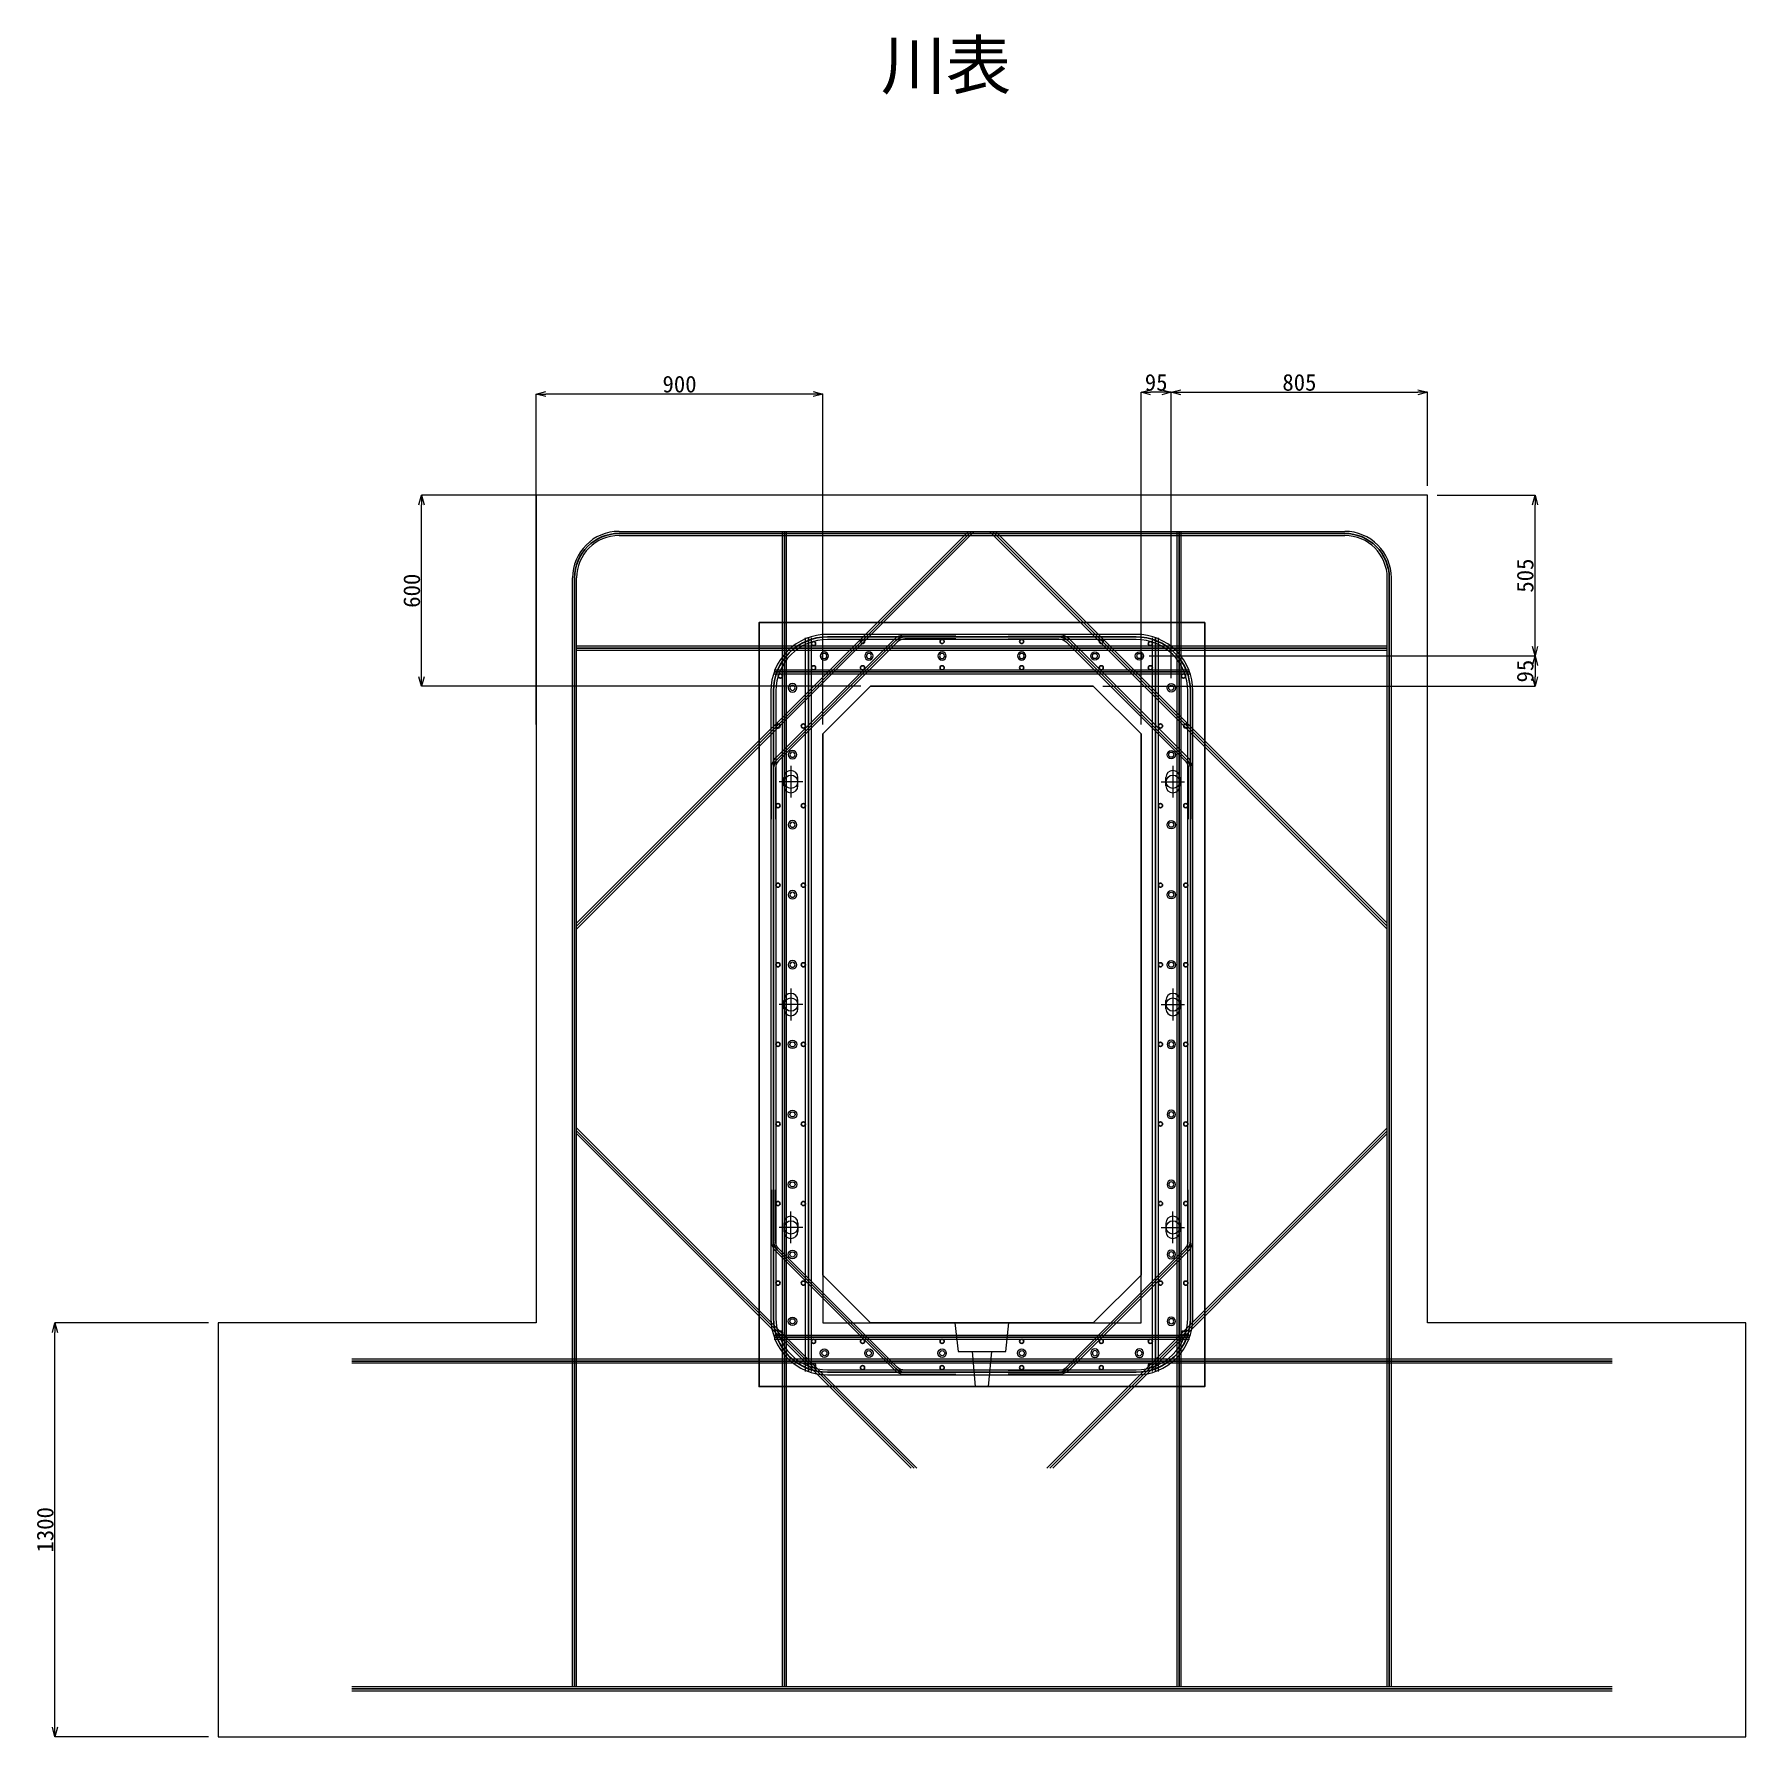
# Model space of a CAD drawing. Header units: millimetres. Extents: x 0 to 30738, y -2677 to 8936.
# Drawn here: x 25361 to 30738, y -2677 to 2672 of the extents above; entities that cross this region are included whole.
import ezdxf

# ---------------------------------------------------------------- set-up
doc = ezdxf.new("R2010")
doc.units = ezdxf.units.MM
doc.header["$LTSCALE"] = 15
doc.linetypes.add('CENTER2', pattern=[28.575, 19.05, -3.175, 3.175, -3.175])
doc.linetypes.add('HIDDEN2', pattern=[4.7625, 3.175, -1.5875])
for name, color, linetype, lineweight in [('0中心線', 7, 'CENTER2', 9), ('0寸法', 7, 'Continuous', 5), ('1Pca-BOX', 3, 'Continuous', 25), ('1シース・トランペットシース', 4, 'Continuous', 13), ('2現場打ち・増しコン', 1, 'HIDDEN2', 13), ('3機械式継手', 220, 'Continuous', 13), ('4現場打ち鉄筋', 6, 'Continuous', 25), ('4鉄筋A', 84, 'Continuous', 25), ('4鉄筋F1', 40, 'Continuous', 25), ('4鉄筋S1', 1, 'Continuous', 25), ('4鉄筋S2', 5, 'Continuous', 25), ('4鉄筋S3', 141, 'Continuous', 25), ('4鉄筋S4', 11, 'Continuous', 25), ('D-TTL-TXTﾀｲﾄﾙ枠文字列', 7, 'Continuous', 25)]:
    doc.layers.add(name, color=color, linetype=linetype, lineweight=lineweight)
for name, color, linetype, lineweight, plot in [('4現場打ち鉄筋補助', 8, 'Continuous', 5, False), ('4鉄筋補助', 8, 'Continuous', 5, False), ('D-WORK作業ﾚｲﾔ', 9, 'Continuous', 13, False)]:
    doc.layers.add(name, color=color, linetype=linetype, lineweight=lineweight, plot=plot)
doc.styles.get("Standard").update_dxf_attribs({"font": 'MS Gothic.ttf'})
doc.styles.add('寸法文字', font='MS Gothic.ttf')
doc.dimstyles.new('1／15', dxfattribs={"dimscale": 15, "dimtxt": 3.5, "dimasz": 2, "dimexe": 0, "dimexo": 2, "dimgap": 0.3, "dimtad": 1, "dimdec": 0, "dimzin": 1, "dimdsep": 46, "dimtxsty": '寸法文字', "dimblk": 'OPEN30', "dimcen": 2.5, "dimclrd": 256, "dimclre": 256, "dimclrt": 256, "dimadec": 0, "dimazin": 0, "dimtfac": 1, "dimtdec": 0, "dimtmove": 0, "dimatfit": 3, "dimldrblk": 'OPEN30', "dimfxl": 1, "dimlwd": 5, "dimlwe": 5, "dimarcsym": 0})

# ---------------------------------------------------------------- blocks, each defined once
blk = doc.blocks.new('*U60')
at = {"layer": '3機械式継手', "ltscale": 0.8}
for radius in [13.2, 8]:
    blk.add_circle((0, 0), radius, dxfattribs=at)
blk = doc.blocks.new('_Open30')
at = {"color": 0, "linetype": 'ByBlock', "lineweight": -2}
for p, q in [((-1, 0.27), (0, 0)), ((0, 0), (-1, -0.27)), ((0, 0), (-1, 0))]:
    blk.add_line(p, q, dxfattribs=at)
blk = doc.blocks.new('*D67')
at = {"layer": '0寸法', "lineweight": 5, "transparency": 16777216}
for p, q in [((29768.3, 1223.4), (30076.1, 1223.4)), ((30076.1, 748.4), (30076.1, 1193.4)), ((28863.3, 718.4), (30076.1, 718.4))]:
    blk.add_line(p, q, dxfattribs=at)
at = {"layer": 'Defpoints', "color": 0, "linetype": 'ByBlock', "transparency": 16777216}
for p in [(29738.3, 1223.4), (30076.1, 1223.4), (28833.3, 718.4)]:
    blk.add_point(p, dxfattribs=at)
at = {"layer": '0寸法', "linetype": 'ByBlock', "lineweight": 5, "transparency": 16777216, "xscale": 30, "yscale": 30, "zscale": 30}
for p, rotation in [((30076.1, 1223.4), 90), ((30076.1, 718.4), 270)]:
    blk.add_blockref('_Open30', p, dxfattribs=dict(at, rotation=rotation))
at = {"layer": '0寸法', "linetype": 'ByBlock', "transparency": 16777216, "insert": (30045.3, 970.9), "char_height": 52.5, "attachment_point": 5, "rotation": 90, "style": '寸法文字'}
blk.add_mtext('505', dxfattribs=at)
blk = doc.blocks.new('*D68')
at = {"layer": '0寸法', "lineweight": 5, "transparency": 16777216}
for p, q in [((28863.3, 718.4), (30076.1, 718.4)), ((30076.1, 688.4), (30076.1, 653.4)), ((28718.3, 623.4), (30076.1, 623.4))]:
    blk.add_line(p, q, dxfattribs=at)
at = {"layer": 'Defpoints', "color": 0, "linetype": 'ByBlock', "transparency": 16777216}
for p in [(28833.3, 718.4), (28688.3, 623.4), (30076.1, 623.4)]:
    blk.add_point(p, dxfattribs=at)
at = {"layer": '0寸法', "linetype": 'ByBlock', "lineweight": 5, "transparency": 16777216, "xscale": 30, "yscale": 30, "zscale": 30}
for p, rotation in [((30076.1, 718.4), 90), ((30076.1, 623.4), 270)]:
    blk.add_blockref('_Open30', p, dxfattribs=dict(at, rotation=rotation))
at = {"layer": '0寸法', "linetype": 'ByBlock', "transparency": 16777216, "insert": (30045.3, 670.9), "char_height": 52.5, "attachment_point": 5, "rotation": 90, "style": '寸法文字'}
blk.add_mtext('95', dxfattribs=at)
blk = doc.blocks.new('*D69')
at = {"layer": '0寸法', "lineweight": 5, "transparency": 16777216}
for p, q in [((28933.3, 648.4), (28933.3, 1546.7)), ((28963.3, 1546.7), (29708.3, 1546.7)), ((29738.3, 1253.4), (29738.3, 1546.7))]:
    blk.add_line(p, q, dxfattribs=at)
at = {"layer": 'Defpoints', "color": 0, "linetype": 'ByBlock', "transparency": 16777216}
for p in [(29738.3, 1546.7), (29738.3, 1223.4), (28933.3, 618.4)]:
    blk.add_point(p, dxfattribs=at)
at = {"layer": '0寸法', "linetype": 'ByBlock', "lineweight": 5, "transparency": 16777216, "xscale": 30, "yscale": 30, "zscale": 30, "rotation": 180}
blk.add_blockref('_Open30', (28933.3, 1546.7), dxfattribs=at)
at = {"layer": '0寸法', "linetype": 'ByBlock', "lineweight": 5, "transparency": 16777216, "xscale": 30, "yscale": 30, "zscale": 30}
blk.add_blockref('_Open30', (29738.3, 1546.7), dxfattribs=at)
at = {"layer": '0寸法', "linetype": 'ByBlock', "transparency": 16777216, "insert": (29335.8, 1577.5), "char_height": 52.5, "attachment_point": 5, "style": '寸法文字'}
blk.add_mtext('805', dxfattribs=at)
blk = doc.blocks.new('*D70')
at = {"layer": '0寸法', "lineweight": 5, "transparency": 16777216}
for p, q in [((28838.3, 503.4), (28838.3, 1546.7)), ((28903.3, 1546.7), (28868.3, 1546.7)), ((28933.3, 648.4), (28933.3, 1546.7))]:
    blk.add_line(p, q, dxfattribs=at)
at = {"layer": 'Defpoints', "color": 0, "linetype": 'ByBlock', "transparency": 16777216}
for p in [(28838.3, 1546.7), (28933.3, 618.4), (28838.3, 473.4)]:
    blk.add_point(p, dxfattribs=at)
at = {"layer": '0寸法', "linetype": 'ByBlock', "lineweight": 5, "transparency": 16777216, "xscale": 30, "yscale": 30, "zscale": 30, "rotation": 180}
blk.add_blockref('_Open30', (28838.3, 1546.7), dxfattribs=at)
at = {"layer": '0寸法', "linetype": 'ByBlock', "lineweight": 5, "transparency": 16777216, "xscale": 30, "yscale": 30, "zscale": 30}
blk.add_blockref('_Open30', (28933.3, 1546.7), dxfattribs=at)
at = {"layer": '0寸法', "linetype": 'ByBlock', "transparency": 16777216, "insert": (28885.8, 1577.5), "char_height": 52.5, "attachment_point": 5, "style": '寸法文字'}
blk.add_mtext('95', dxfattribs=at)
blk = doc.blocks.new('*D71')
at = {"layer": '0寸法', "lineweight": 5, "transparency": 16777216}
for p, q in [((25908.3, -1376.6), (25426, -1376.6)), ((25426, -2646.6), (25426, -1406.6)), ((25908.3, -2676.6), (25426, -2676.6))]:
    blk.add_line(p, q, dxfattribs=at)
at = {"layer": 'Defpoints', "color": 0, "linetype": 'ByBlock', "transparency": 16777216}
for p in [(25426, -1376.6), (25938.3, -1376.6), (25938.3, -2676.6)]:
    blk.add_point(p, dxfattribs=at)
at = {"layer": '0寸法', "linetype": 'ByBlock', "lineweight": 5, "transparency": 16777216, "xscale": 30, "yscale": 30, "zscale": 30}
for p, rotation in [((25426, -1376.6), 90), ((25426, -2676.6), 270)]:
    blk.add_blockref('_Open30', p, dxfattribs=dict(at, rotation=rotation))
at = {"layer": '0寸法', "linetype": 'ByBlock', "transparency": 16777216, "insert": (25395.3, -2026.6), "char_height": 52.5, "attachment_point": 5, "rotation": 90, "style": '寸法文字'}
blk.add_mtext('1300', dxfattribs=at)
blk = doc.blocks.new('*D72')
at = {"layer": '0寸法', "lineweight": 5, "transparency": 16777216}
for p, q in [((27958.3, 1223.4), (26577.8, 1223.4)), ((26577.8, 653.4), (26577.8, 1193.4)), ((27958.3, 623.4), (26577.8, 623.4))]:
    blk.add_line(p, q, dxfattribs=at)
at = {"layer": 'Defpoints', "color": 0, "linetype": 'ByBlock', "transparency": 16777216}
for p in [(26577.8, 1223.4), (27988.3, 1223.4), (27988.3, 623.4)]:
    blk.add_point(p, dxfattribs=at)
at = {"layer": '0寸法', "linetype": 'ByBlock', "lineweight": 5, "transparency": 16777216, "xscale": 30, "yscale": 30, "zscale": 30}
for p, rotation in [((26577.8, 1223.4), 90), ((26577.8, 623.4), 270)]:
    blk.add_blockref('_Open30', p, dxfattribs=dict(at, rotation=rotation))
at = {"layer": '0寸法', "linetype": 'ByBlock', "transparency": 16777216, "insert": (26547.1, 923.4), "char_height": 52.5, "attachment_point": 5, "rotation": 90, "style": '寸法文字'}
blk.add_mtext('600', dxfattribs=at)
blk = doc.blocks.new('*D73')
at = {"layer": '0寸法', "lineweight": 5, "transparency": 16777216}
for p, q in [((26938.3, 503.4), (26938.3, 1541.3)), ((27808.3, 1541.3), (26968.3, 1541.3)), ((27838.3, 503.4), (27838.3, 1541.3))]:
    blk.add_line(p, q, dxfattribs=at)
at = {"layer": 'Defpoints', "color": 0, "linetype": 'ByBlock', "transparency": 16777216}
for p in [(26938.3, 1541.3), (26938.3, 473.4), (27838.3, 473.4)]:
    blk.add_point(p, dxfattribs=at)
at = {"layer": '0寸法', "linetype": 'ByBlock', "lineweight": 5, "transparency": 16777216, "xscale": 30, "yscale": 30, "zscale": 30, "rotation": 180}
blk.add_blockref('_Open30', (26938.3, 1541.3), dxfattribs=at)
at = {"layer": '0寸法', "linetype": 'ByBlock', "lineweight": 5, "transparency": 16777216, "xscale": 30, "yscale": 30, "zscale": 30}
blk.add_blockref('_Open30', (27838.3, 1541.3), dxfattribs=at)
at = {"layer": '0寸法', "linetype": 'ByBlock', "transparency": 16777216, "insert": (27388.3, 1572), "char_height": 52.5, "attachment_point": 5, "style": '寸法文字'}
blk.add_mtext('900', dxfattribs=at)

msp = doc.modelspace()

# ---------------------------------------------------------------- linework, layer by layer
at = {"layer": '0中心線', "lineweight": 9}
for p, q in [((27775.3, 323.4), (27701.3, 323.4)), ((27738.3, 373.4), (27738.3, 273.4)), ((28901.3, 323.4), (28975.3, 323.4)), ((28938.3, 373.4), (28938.3, 273.4)), ((27738.3, -326.6), (27738.3, -426.6)), ((28938.3, -326.6), (28938.3, -426.6)), ((27775.3, -376.6), (27701.3, -376.6)), ((28901.3, -376.6), (28975.3, -376.6)), ((27738.3, -1126.6), (27738.3, -1026.6)), ((28938.3, -1126.6), (28938.3, -1026.6)), ((27775.3, -1076.6), (27701.3, -1076.6)), ((28901.3, -1076.6), (28975.3, -1076.6))]:
    msp.add_line(p, q, dxfattribs=at)
at = {"layer": '1Pca-BOX'}
for points in [[(29038.3, 823.4), (29038.3, -1576.6), (27638.3, -1576.6), (27638.3, 823.4)], [(28838.3, 473.4), (28838.3, -1226.6), (28688.3, -1376.6), (27988.3, -1376.6), (27838.3, -1226.6), (27838.3, 473.4), (27988.3, 623.4), (28688.3, 623.4)]]:
    msp.add_lwpolyline(points, close=True, dxfattribs=at)
at = {"layer": '1シース・トランペットシース', "lineweight": 9}
for p, q in [((27716.3, 310.4), (27716.3, 336.4)), ((27760.3, 310.4), (27760.3, 336.4)), ((28916.3, 310.4), (28916.3, 336.4)), ((28960.3, 310.4), (28960.3, 336.4)), ((27716.3, -389.6), (27716.3, -363.6)), ((27760.3, -389.6), (27760.3, -363.6)), ((28916.3, -389.6), (28916.3, -363.6)), ((28960.3, -389.6), (28960.3, -363.6)), ((27716.3, -1063.6), (27716.3, -1089.6)), ((27760.3, -1063.6), (27760.3, -1089.6)), ((28916.3, -1063.6), (28916.3, -1089.6)), ((28960.3, -1063.6), (28960.3, -1089.6))]:
    msp.add_line(p, q, dxfattribs=at)
for centre in [(27738.3, 323.4), (28938.3, 323.4), (27738.3, -376.6), (28938.3, -376.6), (27738.3, -1076.6), (28938.3, -1076.6)]:
    msp.add_circle(centre, 21, dxfattribs=at)
for centre, start, end in [((27738.3, 336.4), 0, 180), ((28938.3, 336.4), 0, 180), ((27738.3, 310.4), 180, 0), ((28938.3, 310.4), 180, 0), ((27738.3, -363.6), 0, 180), ((28938.3, -363.6), 0, 180), ((27738.3, -389.6), 180, 0), ((28938.3, -389.6), 180, 0), ((27738.3, -1063.6), 0, 180), ((28938.3, -1063.6), 0, 180), ((27738.3, -1089.6), 180, 0), ((28938.3, -1089.6), 180, 0)]:
    msp.add_arc(centre, 22, start, end, dxfattribs=at)
at = {"layer": '2現場打ち・増しコン', "linetype": 'ByBlock'}
for points in [[(25938.3, -1376.6), (25938.3, -2676.6), (30738.3, -2676.6), (30738.3, -1376.6), (29738.3, -1376.6), (29738.3, 1223.4), (26938.3, 1223.4), (26938.3, -1376.6)], [(28838.3, -1376.6), (28838.3, 473.4), (28688.3, 623.4), (27988.3, 623.4), (27838.3, 473.4), (27838.3, -1376.6)]]:
    msp.add_lwpolyline(points, close=True, dxfattribs=at)
at = {"layer": '4現場打ち鉄筋'}
for p, q in [((27064.8, -130.4), (28305.1, 1109.9)), ((27198.3, 1103.4), (29478.3, 1103.4)), ((27718.3, -2520.1), (27718.3, 1109.9)), ((29611.8, -130.4), (28371.5, 1109.9)), ((28958.3, -2520.1), (28958.3, 1109.9)), ((27058.3, -2520.1), (27058.3, 963.4)), ((29618.3, -2520.1), (29618.3, 963.4)), ((27064.8, 743.4), (29611.8, 743.4)), ((28125.1, -1833.1), (27064.8, -772.9)), ((28551.5, -1833.1), (29611.8, -772.9)), ((30318.3, -1496.6), (26358.3, -1496.6)), ((30318.3, -2526.6), (26358.3, -2526.6))]:
    msp.add_line(p, q, dxfattribs=at)
for centre, start, end in [((27198.3, 963.4), 90, 180), ((29478.3, 963.4), 0, 90)]:
    msp.add_arc(centre, 140, start, end, dxfattribs=at)
at = {"layer": '4現場打ち鉄筋補助'}
for p, q in [((27064.8, -139.6), (28314.3, 1109.9)), ((27064.8, -121.2), (28295.9, 1109.9)), ((27198.3, 1109.9), (29478.3, 1109.9)), ((27198.3, 1096.9), (29478.3, 1096.9)), ((27711.8, -2520.1), (27711.8, 1109.9)), ((27724.8, -2520.1), (27724.8, 1109.9)), ((29611.8, -139.6), (28362.3, 1109.9)), ((29611.8, -121.2), (28380.7, 1109.9)), ((28951.8, -2520.1), (28951.8, 1109.9)), ((28964.8, -2520.1), (28964.8, 1109.9)), ((27051.8, -2520.1), (27051.8, 963.4)), ((27064.8, -2520.1), (27064.8, 963.4)), ((29611.8, -2520.1), (29611.8, 963.4)), ((29624.8, -2520.1), (29624.8, 963.4)), ((27064.8, 749.9), (29611.8, 749.9)), ((27064.8, 736.9), (29611.8, 736.9)), ((28134.3, -1833.1), (27064.8, -763.7)), ((28115.9, -1833.1), (27064.8, -782)), ((28542.3, -1833.1), (29611.8, -763.7)), ((28560.7, -1833.1), (29611.8, -782)), ((30318.3, -1490.1), (26358.3, -1490.1)), ((30318.3, -1503.1), (26358.3, -1503.1)), ((30318.3, -2520.1), (26358.3, -2520.1)), ((30318.3, -2533.1), (26358.3, -2533.1))]:
    msp.add_line(p, q, dxfattribs=at)
for centre, radius, start, end in [((27198.3, 963.4), 146.5, 90, 180), ((27198.3, 963.4), 133.5, 90, 180), ((29478.3, 963.4), 146.5, 0, 90), ((29478.3, 963.4), 133.5, 0, 90)]:
    msp.add_arc(centre, radius, start, end, dxfattribs=at)
at = {"layer": '4鉄筋A'}
for points in [[(27683.3, 205.4), (27683.3, 365.4, -0.198912), (27695, 393.7), (28067.9, 766.6, -0.198912), (28096.2, 778.4), (28256.2, 778.4)], [(28993.3, 205.4), (28993.3, 365.4, 0.198912), (28981.6, 393.7), (28608.6, 766.6, 0.198912), (28580.3, 778.4), (28420.3, 778.4)], [(27683.3, -958.7), (27683.3, -1118.7, 0.198912), (27695, -1147), (28067.9, -1519.9, 0.198912), (28096.2, -1531.6), (28256.2, -1531.6)], [(28993.3, -958.7), (28993.3, -1118.7, -0.198912), (28981.6, -1147), (28608.6, -1519.9, -0.198912), (28580.3, -1531.6), (28420.3, -1531.6)]]:
    msp.add_lwpolyline(points, format="xyb", dxfattribs=at)
at = {"layer": '4鉄筋F1', "linetype": 'ByBlock'}
for centre in [(27809.3, 757.4), (27963.3, 763.9), (28213.3, 763.9), (28463.3, 763.9), (28713.3, 763.9), (28867.3, 757.4), (27705, 655.4), (27809.3, 681.4), (27963.3, 681.4), (28213.3, 681.4), (28463.3, 681.4), (28713.3, 681.4), (28867.3, 681.4), (28971.5, 655.4), (27697.8, 498.4), (27777.3, 498.4), (28899.3, 498.4), (28978.8, 498.4), (27697.8, 248.4), (27777.3, 248.4), (28899.3, 248.4), (28978.8, 248.4), (27697.8, -1.6), (27777.3, -1.6), (28899.3, -1.6), (28978.8, -1.6), (27697.8, -251.6), (27777.3, -251.6), (28899.3, -251.6), (28978.8, -251.6), (27697.8, -501.6), (27777.3, -501.6), (28899.3, -501.6), (28978.8, -501.6), (27697.8, -751.6), (27777.3, -751.6), (28899.3, -751.6), (28978.8, -751.6), (27697.8, -1001.6), (27777.3, -1001.6), (28899.3, -1001.6), (28978.8, -1001.6), (27697.8, -1251.6), (27777.3, -1251.6), (28899.3, -1251.6), (28978.8, -1251.6), (27705, -1408.6), (27809.3, -1434.6), (27963.3, -1434.6), (28213.3, -1434.6), (28463.3, -1434.6), (28713.3, -1434.6), (28867.3, -1434.6), (28971.5, -1408.6), (27809.3, -1510.6), (28867.3, -1510.6), (27963.3, -1517.1), (28213.3, -1517.1), (28463.3, -1517.1), (28713.3, -1517.1)]:
    msp.add_circle(centre, 6.5, dxfattribs=at)
at = {"layer": '4鉄筋S1'}
msp.add_lwpolyline([(27853.3, -1531.6), (28823.3, -1531.6, 0.414214), (28993.3, -1361.6), (28993.3, 608.4, 0.414214), (28823.3, 778.4), (27853.3, 778.4, 0.414214), (27683.3, 608.4), (27683.3, -1361.6, 0.414214)], format="xyb", close=True, dxfattribs=at)
at = {"layer": '4鉄筋S2'}
msp.add_line((27685.7, 668.4), (28990.9, 668.4), dxfattribs=at)
at = {"layer": '4鉄筋S3'}
msp.add_line((27685.7, -1421.6), (28990.9, -1421.6), dxfattribs=at)
at = {"layer": '4鉄筋S4'}
for p, q in [((27793.3, -1529.2), (27793.3, 775.9)), ((28883.3, -1529.2), (28883.3, 775.9))]:
    msp.add_line(p, q, dxfattribs=at)
at = {"layer": '4鉄筋補助'}
for p, q in [((27783.8, -1529.2), (27783.8, 775.9)), ((27802.8, -1529.2), (27802.8, 775.9)), ((28873.8, -1529.2), (28873.8, 775.9)), ((28892.8, -1529.2), (28892.8, 775.9)), ((27685.7, 674.9), (28990.9, 674.9)), ((27685.7, 661.9), (28990.9, 661.9)), ((27685.7, -1415.1), (28990.9, -1415.1)), ((27685.7, -1428.1), (28990.9, -1428.1))]:
    msp.add_line(p, q, dxfattribs=at)
for points in [[(27853.3, -1539.6), (28823.3, -1539.6, 0.414214), (29001.3, -1361.6), (29001.3, 608.4, 0.414214), (28823.3, 786.4), (27853.3, 786.4, 0.414214), (27675.3, 608.4), (27675.3, -1361.6, 0.414214)], [(27853.3, -1523.6), (28823.3, -1523.6, 0.414214), (28985.3, -1361.6), (28985.3, 608.4, 0.414214), (28823.3, 770.4), (27853.3, 770.4, 0.414214), (27691.3, 608.4), (27691.3, -1361.6, 0.414214)]]:
    msp.add_lwpolyline(points, format="xyb", close=True, dxfattribs=at)
for points in [[(27676.8, 205.4), (27676.8, 365.4, -0.198912), (27690.4, 398.3), (28063.3, 771.2, -0.198912), (28096.2, 784.9), (28256.2, 784.9)], [(28256.2, 771.9), (28096.2, 771.9, 0.198912), (28072.5, 762), (27699.6, 389.1, 0.198912), (27689.8, 365.4), (27689.8, 205.4)], [(28999.8, 205.4), (28999.8, 365.4, 0.198912), (28986.1, 398.3), (28613.2, 771.2, 0.198912), (28580.3, 784.9), (28420.3, 784.9)], [(28420.3, 771.9), (28580.3, 771.9, -0.198912), (28604, 762), (28977, 389.1, -0.198912), (28986.8, 365.4), (28986.8, 205.4)], [(27676.8, -958.7), (27676.8, -1118.7, 0.198912), (27690.4, -1151.6), (28063.3, -1524.5, 0.198912), (28096.2, -1538.1), (28256.2, -1538.1)], [(28256.2, -1525.1), (28096.2, -1525.1, -0.198912), (28072.5, -1515.3), (27699.6, -1142.4, -0.198912), (27689.8, -1118.7), (27689.8, -958.7)], [(28420.3, -1525.1), (28580.3, -1525.1, 0.198912), (28604, -1515.3), (28977, -1142.4, 0.198912), (28986.8, -1118.7), (28986.8, -958.7)], [(28999.8, -958.7), (28999.8, -1118.7, -0.198912), (28986.1, -1151.6), (28613.2, -1524.5, -0.198912), (28580.3, -1538.1), (28420.3, -1538.1)]]:
    msp.add_lwpolyline(points, format="xyb", dxfattribs=at)
at = {"layer": 'D-WORK作業ﾚｲﾔ', "ltscale": 10}
msp.add_line((28368.3, -1466.6), (28358.3, -1576.6), dxfattribs=at)
at = {"layer": 'D-WORK作業ﾚｲﾔ', "ltscale": 3}
msp.add_lwpolyline([(28413.3, -1466.6), (28423.3, -1376.6), (28253.3, -1376.6), (28263.3, -1466.6)], close=True, dxfattribs=at)
msp.add_lwpolyline([(28358.3, -1576.6), (28318.3, -1576.6), (28308.3, -1466.6)], dxfattribs=at)

# ---------------------------------------------------------------- block references
at = {"layer": '3機械式継手', "xscale": -1, "rotation": 180}
for p in [(27843.3, 718.4), (27983.3, 718.4), (28213.3, 718.4), (28463.3, 718.4), (27743.3, 618.4), (27743.3, 408.4), (27743.3, 188.4), (27743.3, -31.6), (27743.3, -251.6)]:
    msp.add_blockref('*U60', p, dxfattribs=at)
at = {"layer": '3機械式継手', "rotation": 180}
for p in [(28693.3, 718.4), (28833.3, 718.4), (28933.3, 618.4), (28933.3, 408.4), (28933.3, 188.4), (28933.3, -31.6), (28933.3, -251.6)]:
    msp.add_blockref('*U60', p, dxfattribs=at)
at = {"layer": '3機械式継手'}
for p in [(27743.3, -501.6), (27743.3, -721.6), (27743.3, -941.6), (27743.3, -1161.6), (27743.3, -1371.6), (27843.3, -1471.6), (27983.3, -1471.6), (28213.3, -1471.6), (28463.3, -1471.6)]:
    msp.add_blockref('*U60', p, dxfattribs=at)
at = {"layer": '3機械式継手', "xscale": -1}
for p in [(28933.3, -501.6), (28933.3, -721.6), (28933.3, -941.6), (28933.3, -1161.6), (28933.3, -1371.6), (28693.3, -1471.6), (28833.3, -1471.6)]:
    msp.add_blockref('*U60', p, dxfattribs=at)

# ---------------------------------------------------------------- texts
at = {"layer": 'D-TTL-TXTﾀｲﾄﾙ枠文字列'}
msp.add_text('川表', height=150, dxfattribs=at).set_placement((28020.9, 2499.7))

# ---------------------------------------------------------------- dimensions: what is measured, and where the dimension line sits
at = {"layer": '0寸法', "linetype": 'ByBlock'}
for base, p1, p2, picture, middle in [((26938.3, 1541.3), (27838.3, 473.4), (26938.3, 473.4), '*D73', (27388.3, 1572)), ((28838.3, 1546.7), (28933.3, 618.4), (28838.3, 473.4), '*D70', (28885.8, 1577.5)), ((29738.3, 1546.7), (28933.3, 618.4), (29738.3, 1223.4), '*D69', (29335.8, 1577.5))]:
    dim = msp.add_linear_dim(base=base, p1=p1, p2=p2, dimstyle='1／15', dxfattribs=at)
    dim.commit()
    dim.dimension.update_dxf_attribs({"geometry": picture, "text_midpoint": middle})
for base, p1, p2, picture, middle in [((26577.8, 1223.4), (27988.3, 623.4), (27988.3, 1223.4), '*D72', (26547.1, 923.4)), ((30076.1, 1223.4), (28833.3, 718.4), (29738.3, 1223.4), '*D67', (30045.3, 970.9)), ((30076.1, 623.4), (28833.3, 718.4), (28688.3, 623.4), '*D68', (30045.3, 670.9)), ((25426, -1376.6), (25938.3, -2676.6), (25938.3, -1376.6), '*D71', (25395.3, -2026.6))]:
    dim = msp.add_linear_dim(base=base, p1=p1, p2=p2, angle=90, dimstyle='1／15', dxfattribs=at)
    dim.commit()
    dim.dimension.update_dxf_attribs({"geometry": picture, "text_midpoint": middle})

doc.saveas('drawing.dxf')
